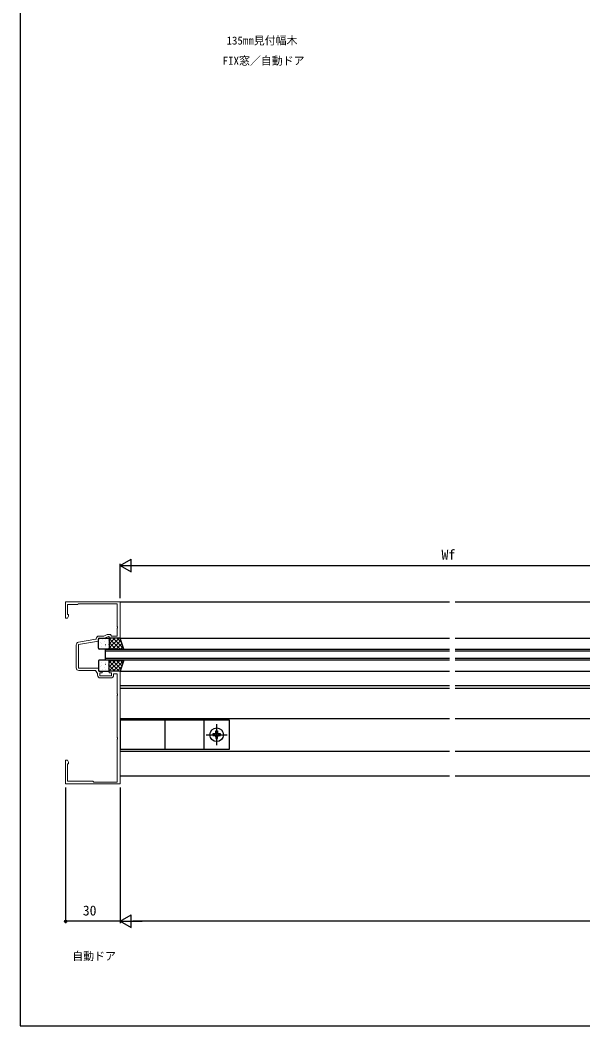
# Model space of a CAD drawing. Units: millimetres, scale not verified. Extents: x -437 to 438, y -681 to 679.
# Drawn here: x -437 to -127, y -681 to -129 of the extents above; entities that cross this region are included whole.
import ezdxf
from ezdxf.enums import TextEntityAlignment as Align

# ---------------------------------------------------------------- set-up
doc = ezdxf.new("R2010")
doc.units = ezdxf.units.MM
doc.header["$LTSCALE"] = 4
for name, color, linetype in [('0-1_USER1', 3, 'Continuous'), ('0-3_YKK_12', 2, 'Continuous'), ('0-4_YKK_13', 4, 'Continuous'), ('0-6_YKK_D', 6, 'Continuous'), ('0-7_YKK_ZWAK', 7, 'Continuous')]:
    doc.layers.add(name, color=color, linetype=linetype)
doc.layers.add('0-2_YKK_11', color=7, linetype='Continuous', lineweight=18)
doc.styles.add('ＭＳ ゴシック', font='')
doc.styles.get('ＭＳ ゴシック').set_extended_font_data('MS Gothic')

msp = doc.modelspace()

# ---------------------------------------------------------------- linework, layer by layer
at = {"layer": '0-2_YKK_11'}
for p, q in [((-405.9, -471.892), (-405.9, -484.4)), ((-392.6, -490), (-386.8, -490))]:
    msp.add_line(p, q, dxfattribs=at)
for points in [[(-381.7, -548.2), (-381.7, -486.2), (-387.7, -486.2), (-387.7, -487.2), (-386.5, -487.2), (-386.5, -488.8), (-392.9, -488.8), (-392.9, -487.2), (-391.7, -487.2), (-391.7, -486.2), (-393.7, -486.2), (-393.7, -484.7), (-404.7, -484.7), (-404.7, -471.64), (-393.7, -469.7), (-393.7, -468.2), (-390.345, -468.2), (-388.2, -467.2), (-387.7, -467.2), (-387.7, -468.2), (-381.7, -468.2), (-381.7, -448.2), (-411.7, -448.2), (-411.7, -457.2), (-410.7, -457.2), (-410.07, -456.109), (-410.07, -455.2), (-410.7, -455.2), (-410.7, -449.7), (-405.2, -449.7), (-404.7, -449.2), (-383.3, -449.2), (-383.3, -461.742), (-383.18, -461.925), (-383.18, -462.475), (-383.3, -462.659), (-383.3, -467), (-386.5, -467), (-386.962, -466.2), (-388.895, -466.2)], [(-394.899, -468.451), (-395.147, -468.737), (-404.661, -470.415)], [(-388.895, -466.2), (-390.611, -467), (-393.4, -467)], [(-404.4, -485.9), (-395.2, -485.9), (-394.1, -487.471), (-394.1, -488.5)], [(-385.3, -488.5), (-385.3, -487.7), (-383.3, -487.7), (-383.3, -498.742), (-383.18, -498.925), (-383.18, -499.475), (-383.3, -499.659), (-383.3, -522.742), (-383.18, -522.925), (-383.18, -523.475), (-383.3, -523.659), (-383.3, -547.2), (-396.2, -547.2), (-396.7, -546.7), (-410.7, -546.7), (-410.7, -537.2), (-410.07, -537.2), (-410.07, -536.292), (-410.7, -535.2), (-411.7, -535.2), (-411.7, -548.2), (-381.7, -548.2)]]:
    msp.add_lwpolyline(points, dxfattribs=at)
for centre, start, end in [((-393.4, -468.5), 90, 178.12739), ((-404.4, -471.892), 100.00001, 179.99999), ((-404.4, -484.4), 180.00001, 269.99999), ((-392.6, -488.5), 180.00001, 269.99999), ((-386.8, -488.5), 270.00001, 359.99999)]:
    msp.add_arc(centre, 1.5, start, end, dxfattribs=at)
at = {"layer": '0-3_YKK_12'}
for p, q in [((-381.7, -448.2), (-200.699, -448.2)), ((-197.699, -448.2), (-16.699, -448.2)), ((-381.7, -468.2), (-200.699, -468.2)), ((-197.699, -468.2), (-16.699, -468.2)), ((-389.7, -480.2), (-389.7, -474.2)), ((-389.7, -474.2), (-200.699, -474.2)), ((-200.699, -475.2), (-389.7, -475.2)), ((-197.699, -474.2), (-8.699, -474.2)), ((-8.699, -475.2), (-197.699, -475.2)), ((-389.7, -479.2), (-200.699, -479.2)), ((-200.699, -480.2), (-389.7, -480.2)), ((-197.699, -479.2), (-8.699, -479.2)), ((-8.699, -480.2), (-197.699, -480.2)), ((-381.7, -486.2), (-200.699, -486.2)), ((-197.699, -486.2), (-16.699, -486.2)), ((-381.7, -494.2), (-200.699, -494.2)), ((-381.7, -495.7), (-200.699, -495.7)), ((-197.699, -494.2), (-16.699, -494.2)), ((-197.699, -495.7), (179.301, -495.7)), ((-381.7, -512.2), (-200.699, -512.2)), ((-197.699, -512.2), (-16.399, -512.2)), ((-381.7, -530.2), (-200.699, -530.2)), ((-197.699, -530.2), (-21.698, -530.2)), ((-381.7, -543.7), (-200.699, -543.7)), ((-197.699, -543.7), (179.301, -543.7))]:
    msp.add_line(p, q, dxfattribs=at)
at = {"layer": '0-4_YKK_13'}
for p, q in [((-393.7, -473.7), (-393.7, -468.7)), ((-393.2, -468.2), (-388.2, -468.2)), ((-393.136, -468.645), (-393.16, -468.688)), ((-391.192, -468.837), (-391.28, -468.883)), ((-389.778, -469.008), (-389.785, -469.015)), ((-388.321, -469.435), (-388.345, -469.479)), ((-382.366, -468.2), (-387.7, -473.535)), ((-384.611, -468.2), (-387.7, -471.29)), ((-386.856, -468.2), (-387.7, -469.045)), ((-381.798, -474.2), (-387.7, -468.299)), ((-387.7, -468.7), (-387.7, -473.7)), ((-381.305, -469.385), (-386.121, -474.2)), ((-379.774, -473.98), (-385.553, -468.2)), ((-380.896, -470.613), (-383.308, -468.2)), ((-388.2, -474.2), (-393.2, -474.2)), ((-392.402, -470.669), (-392.426, -470.713)), ((-391.97, -472.746), (-391.994, -472.79)), ((-391.982, -470.983), (-391.99, -470.99)), ((-390.512, -470.078), (-390.536, -470.122)), ((-389.962, -472.769), (-389.97, -472.776)), ((-389.778, -472.103), (-389.802, -472.147)), ((-389.667, -471.726), (-389.756, -471.773)), ((-389.346, -474.179), (-389.357, -474.2)), ((-387.888, -471.512), (-387.912, -471.555)), ((-387.795, -470.828), (-387.802, -470.834)), ((-384.043, -474.2), (-387.7, -470.544)), ((-386.288, -474.2), (-387.7, -472.789)), ((-380.744, -471.069), (-383.876, -474.2)), ((-380.183, -472.753), (-381.631, -474.2)), ((-393.7, -480.7), (-393.7, -485.7)), ((-388.2, -480.2), (-393.2, -480.2)), ((-389.346, -480.221), (-389.357, -480.2)), ((-381.798, -480.2), (-387.7, -486.102)), ((-384.043, -480.2), (-387.7, -483.857)), ((-386.288, -480.2), (-387.7, -481.612)), ((-387.7, -485.7), (-387.7, -480.7)), ((-381.305, -485.016), (-386.121, -480.2)), ((-379.774, -480.421), (-385.553, -486.2)), ((-380.744, -483.332), (-383.876, -480.2)), ((-380.183, -481.648), (-381.631, -480.2)), ((-393.2, -486.2), (-388.2, -486.2)), ((-393.136, -485.756), (-393.16, -485.712)), ((-392.402, -483.731), (-392.426, -483.688)), ((-391.97, -481.655), (-391.994, -481.611)), ((-391.982, -483.418), (-391.99, -483.411)), ((-391.192, -485.564), (-391.28, -485.518)), ((-390.512, -484.323), (-390.536, -484.279)), ((-389.962, -481.632), (-389.97, -481.625)), ((-389.778, -482.298), (-389.802, -482.254)), ((-389.778, -485.393), (-389.785, -485.386)), ((-389.667, -482.675), (-389.756, -482.628)), ((-388.321, -484.966), (-388.345, -484.922)), ((-387.888, -482.889), (-387.912, -482.845)), ((-387.795, -483.573), (-387.802, -483.567)), ((-382.366, -486.2), (-387.7, -480.866)), ((-384.611, -486.2), (-387.7, -483.111)), ((-386.856, -486.2), (-387.7, -485.356)), ((-380.896, -483.788), (-383.308, -486.2)), ((-357.2, -513.2), (-357.2, -529.2)), ((-335.7, -513.2), (-335.7, -529.2)), ((-329.11, -519.15), (-329.11, -519.97)), ((-328.7, -526.95), (-328.7, -515.45)), ((-328.29, -519.97), (-328.29, -519.15)), ((-334.45, -521.2), (-322.95, -521.2)), ((-327.47, -521.61), (-326.65, -521.61))]:
    msp.add_line(p, q, dxfattribs=at)
for points in [[(-379.7, -474.2), (-381.7, -468.2), (-387.7, -468.2), (-387.7, -474.2)], [(-379.7, -480.2), (-381.7, -486.2), (-387.7, -486.2), (-387.7, -480.2)], [(-381.7, -529.2), (-321.7, -529.2), (-321.7, -513.2), (-381.7, -513.2)]]:
    msp.add_lwpolyline(points, close=True, dxfattribs=at)
for points in [[(-329.11, -519.97), (-329.11, -519.15), (-328.29, -519.15), (-328.29, -519.97)], [(-329.93, -520.79), (-330.75, -520.79), (-330.75, -521.61), (-329.93, -521.61)], [(-329.11, -522.43), (-329.11, -523.25), (-328.29, -523.25), (-328.29, -522.43)], [(-326.65, -521.61), (-326.65, -520.79), (-327.47, -520.79)]]:
    msp.add_lwpolyline(points, dxfattribs=at)
msp.add_circle((-328.7, -521.2), 3.75, dxfattribs=at)
for centre, radius, start, end in [((-393.2, -468.7), 0.5, 90, 180), ((-388.2, -468.7), 0.5, 0, 90), ((-393.2, -473.7), 0.5, 180, 270), ((-388.2, -473.7), 0.5, 270, 0), ((-393.2, -480.7), 0.5, 90, 180), ((-388.2, -480.7), 0.5, 0, 90), ((-393.2, -485.7), 0.5, 180, 270), ((-388.2, -485.7), 0.5, 270, 0), ((-329.93, -519.97), 0.82, 270, 0), ((-329.93, -522.43), 0.82, 0, 90), ((-327.47, -519.97), 0.82, 180, 270), ((-327.47, -522.43), 0.82, 90, 180)]:
    msp.add_arc(centre, radius, start, end, dxfattribs=at)
at = {"layer": '0-6_YKK_D'}
for p, q in [((-381.712, -428.2), (-375.65, -424.7)), ((-375.65, -431.7), (-375.65, -424.7)), ((-381.712, -446.2), (-381.712, -427.2)), ((-381.712, -428.2), (-375.65, -431.7)), ((-381.712, -428.2), (-369.588, -428.2)), ((-374.712, -428.2), (-23.702, -428.2)), ((-411.7, -550.2), (-411.7, -624.701)), ((-381.7, -550.2), (-381.7, -624.701)), ((-381.7, -550.2), (-381.7, -624.701)), ((-381.7, -623.701), (-411.7, -623.701)), ((-381.7, -623.701), (-375.638, -620.201)), ((-381.7, -623.701), (-375.638, -627.201)), ((-381.7, -623.701), (-369.576, -623.701)), ((-375.638, -627.201), (-375.638, -620.201)), ((376.3, -623.7), (-374.7, -623.701))]:
    msp.add_line(p, q, dxfattribs=at)
msp.add_circle((-411.7, -623.701), 0.637, dxfattribs=at)
at = {"layer": '0-7_YKK_ZWAK'}
msp.add_line((-436.7, 643.8), (-436.7, -681.2), dxfattribs=at)
msp.add_lwpolyline([(-436.7, -681.2), (438.3, -681.2), (438.3, 643.8)], dxfattribs=at)

# ---------------------------------------------------------------- texts
at = {"layer": '0-1_USER1', "style": 'ＭＳ ゴシック'}
for s, p in [('135㎜見付幅木', (-323.288, -143.257)), ('FIX窓／自動ドア', (-325.419, -154.382)), ('自動ドア', (-408.047, -646.382))]:
    msp.add_text(s, height=4.399, dxfattribs=at).set_placement(p, align=Align.BOTTOM_LEFT)
at = {"layer": '0-6_YKK_D', "style": 'ＭＳ ゴシック'}
for s, p in [('Wf', (-205.151, -426.7)), ('30', (-402.24, -622.201))]:
    msp.add_text(s, height=5.499, dxfattribs=at).set_placement(p, align=Align.BOTTOM_LEFT)

doc.saveas('drawing.dxf')
